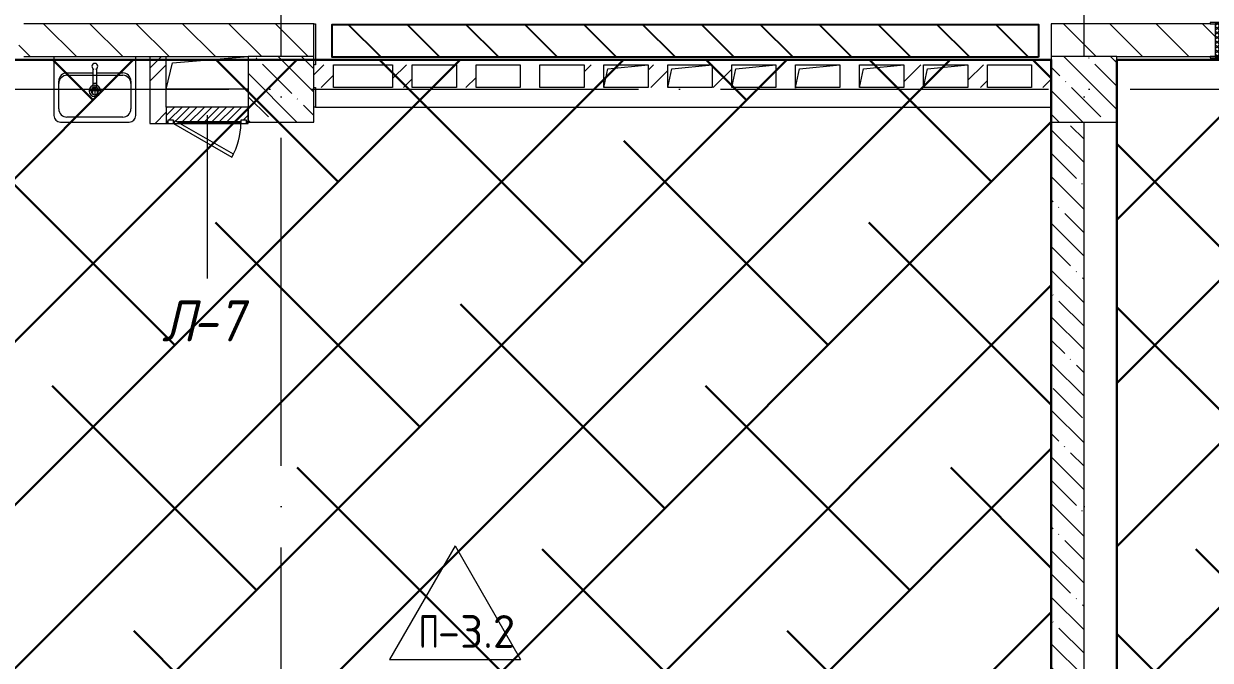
# Model space of a CAD drawing. Header units: millimetres. Extents: x -68946 to 690821, y -552984 to 293768.
# Drawn here: x 26492 to 33732, y -211751 to -207866 of the extents above; entities that cross this region are included whole.
import ezdxf

# ---------------------------------------------------------------- set-up
doc = ezdxf.new("R2010")
doc.units = ezdxf.units.MM
doc.linetypes.add('ADSK_Линия сетки', pattern=[2500, 2000, -250, 0, -250])
for name, color, linetype, lineweight in [('0) блоки', 250, 'Continuous', 25), ('1.1) Стяжка 5 вып.', 30, 'Continuous', 30), ('1.3) Звуко-изол           5 вып.', 90, 'Continuous', 30), ('A-DETL-GENF-OTLN', 250, 'Continuous', 5), ('A-DOOR-____-IDEN', 250, 'Continuous', 9), ('A-DOOR-____-MCUT', 250, 'Continuous', 5), ('A-DOOR-____-OTLN', 250, 'Continuous', 5), ('A-DOOR-FRAM-MCUT', 250, 'Continuous', 5), ('A-DOOR-FRAM-OTLN', 250, 'Continuous', 5), ('A-DOOR-GLAZ-MCUT', 250, 'Continuous', 5), ('A-FLOR-____-IDEN', 250, 'Continuous', 9), ('A-FLOR-____-OTLN', 250, 'Continuous', 9), ('A-GENM-____-MCUT', 250, 'Continuous', 25), ('A-GENM-____-OTLN', 250, 'Continuous', 9), ('A-GLAZ-____-OTLN', 250, 'Continuous', 5), ('A-WALL-____-MCUT', 250, 'Continuous', 13), ('A-WALL-____-PATT', 250, 'Continuous', 13), ('P-SANR-FIXT-OTLN', 250, 'Continuous', 9), ('S-COLS-____-MCUT', 250, 'Continuous', 25), ('S-COLS-____-OTLN', 250, 'Continuous', 9), ('S-GRID-____-OTLN', 250, 'Continuous', 9)]:
    doc.layers.add(name, color=color, linetype=linetype, lineweight=lineweight)
doc.styles.add('ISOCPEUR_2', font='isocpeur.ttf', dxfattribs={"height": 160})
doc.styles.add('ISOCPEUR_I', font='isocpeui.ttf', dxfattribs={"width": 0.9, "height": 12.5})
pattern_1 = [(135, (-3188.22, -259241.39), (-141.42136, -141.42136), [])]
pattern_2 = [(45, (-3188.22, -259241.4), (-251.4472, 251.4472), []), (45, (-3188.22, -258860.4), (-251.4472, 251.4472), [])]

# ---------------------------------------------------------------- blocks, each defined once
blk = doc.blocks.new('Раковина_АИ_3D_Рен_МГН_Santek Neo 50 - Раковина 500x400x170-V23-АР1_Маркировочный план 3 этажа')
at = {"layer": 'P-SANR-FIXT-OTLN', "lineweight": 5}
for p, q in [((-250, 25), (-250, -335)), ((250, -335), (250, 25)), ((-10, -167), (-10, -50.2)), ((10, -50.2), (10, -167)), ((-220, -295), (-220, -125)), ((-220, -295), (-220, -139.7)), ((-170, -75), (-10, -75)), ((-170, -89.7), (170, -89.7)), ((-5.9, -137), (-7, -137)), ((-7, -137), (-7, -137)), ((-5.9, -137), (5.9, -137)), ((7, -137), (5.9, -137)), ((7, -137), (7, -137)), ((10, -75), (170, -75)), ((220, -125), (220, -295)), ((220, -139.7), (220, -295)), ((35, -185), (-35, -185)), ((-10, -167), (10, -167)), ((0, -150), (0, -220)), ((170, -345), (-170, -345)), ((170, -345), (-170, -345)), ((-210, -375), (210, -375))]:
    blk.add_line(p, q, dxfattribs=at)
for centre, radius, start, end in [((0, -35), 18, 360, 180), ((0, -35), 18, 180, 250.80897), ((0, -35), 18, 289.19103, 360), ((0, -35), 18, 295.19321, 300), ((0, -35), 18, 309.99941, 315), ((0, -35), 18, 324.99969, 330), ((-170, -125), 50, 90, 180), ((-170, -139.7), 50, 90, 180), ((170, -125), 50, 0, 90), ((170, -139.7), 50, 0, 90), ((0, -185), 35, 0, 180), ((0, -185), 35, 106.67272, 180), ((0, -185), 35, 180, 0), ((0, -185), 35, 180, 360), ((0, -185), 23, 360, 180), ((0, -185), 23, 115.32987, 180), ((0, -185), 23, 180, 360), ((0, -185), 23, 180, 360), ((0, -185), 23, 360, 64.67013), ((0, -185), 35, 0, 73.32728), ((-210, -335), 40, 180, 270), ((-170, -295), 50, 180, 270), ((-170, -295), 50, 180, 270), ((170, -295), 50, 270, 0), ((170, -295), 50, 270, 0), ((210, -335), 40, 270, 0)]:
    blk.add_arc(centre, radius, start, end, dxfattribs=at)
for points in [[(-6.2, -51.9), (-6.1, -51.9), (-6, -52), (-5.9, -52)], [(5.9, -52), (6, -52), (6.1, -51.9), (6.2, -51.9)]]:
    blk.add_open_spline(points, degree=3, dxfattribs=at)
blk = doc.blocks.new('Сифон Orio для МГН - Сифон бутылочный-18345292-АР1_Маркировочный план 3 этажа')
at = {"layer": 'P-SANR-FIXT-OTLN', "lineweight": 5}
for start, end in [(90, 233.74325), (165, 233.74325), (165, 233.74325), (165, 180), (105, 135), (105, 135), (306.25675, 90), (345, 75), (345, 75), (45, 75), (345, 15), (195, 233.74325), (306.25675, 315), (306.25675, 315), (306.25675, 315)]:
    blk.add_arc((0, 0), 16, start, end, dxfattribs=at)
blk = doc.blocks.new('Дверь_СКБ_2Ст_Фрамуга2 - Н_ВВ-3_2500x2600h_Учебные помещения_Фрамуга слева-42054644-АР1_Маркировочный план 3 этажа')
at = {"layer": 'A-DOOR-____-OTLN'}
h = blk.add_hatch(dxfattribs=at)
h.set_pattern_fill('FP_12', color=256, style=0, pattern_type=2)
h.set_pattern_definition([(135, (1051.41, 164.685), (-14.1421, -14.1421), []), (225, (1051.41, 164.685), (14.1421, -14.1421), [])])
h.paths.add_polyline_path([(1237.5, -100), (1262.5, -100), (1262.5, 100), (1237.5, 100), (1237.5, 98)])
at = {"layer": 'A-DOOR-FRAM-OTLN'}
h = blk.add_hatch(dxfattribs=at)
h.set_pattern_fill('FP_13', color=256, style=0, pattern_type=2)
h.set_pattern_definition([(45, (-1071.384, 164.685), (-14.1421, 14.1421), []), (135, (-1071.384, 164.685), (-14.1421, -14.1421), [])])
h.paths.add_polyline_path([(-1212.5, -100), (-1212.5, 100), (-1237.5, 100), (-1237.5, -100)])
at = {"layer": 'A-DOOR-____-MCUT'}
for p, q in [((-1187.5, 1100), (-1187.5, 100)), ((-1137.5, 1100), (-1187.5, 1100)), ((-1137.5, 100), (-1137.5, 1100)), ((-1187.5, 100), (-1137.5, 100))]:
    blk.add_line(p, q, dxfattribs=at)
at = {"layer": 'A-DOOR-____-OTLN'}
for centre, radius, start, end in [((-1197.5, 100), 500, 360, 30), ((-177.5, 100), 520, 150, 180)]:
    blk.add_arc(centre, radius, start, end, dxfattribs=at)
at = {"layer": 'A-DOOR-FRAM-MCUT'}
for p, q in [((-1197.5, 108), (-1267.5, 108)), ((-1267.5, 108), (-1267.5, 100)), ((-1267.5, 100), (-1197.5, 100)), ((-1212.5, 100), (-1237.5, 100)), ((-1237.5, 100), (-1237.5, -100)), ((-1187.5, 100), (-1212.5, 100)), ((-1212.5, 100), (-1212.5, 20)), ((-1212.5, -100), (-1212.5, 100)), ((-1197.5, 100), (-1197.5, 108)), ((-1187.5, 60), (-1187.5, 100)), ((-187.5, 100), (-187.5, 60)), ((-162.5, 100), (-187.5, 100)), ((-177.5, 108), (-177.5, 100)), ((-107.5, 108), (-177.5, 108)), ((-177.5, 100), (-177.5, 20)), ((-62.5, 100), (-162.5, 100)), ((-162.5, 20), (-162.5, 100)), ((-162.5, 20), (-162.5, 100)), ((-117.5, 108), (-117.5, 100)), ((-47.5, 108), (-117.5, 108)), ((-107.5, 100), (-107.5, 108)), ((-62.5, 100), (-62.5, 20)), ((-47.5, 100), (-47.5, 108)), ((-47.5, 100), (-47.5, 20)), ((-47.5, 100), (1237.5, 100)), ((1292.5, 108), (1222.5, 108)), ((1222.5, 108), (1222.5, 100)), ((1222.5, 100), (1222.5, 20)), ((1222.5, 100), (1292.5, 100)), ((1237.5, 100), (1237.5, 20)), ((1262.5, 100), (1237.5, 100)), ((1237.5, 100), (1237.5, -100)), ((1262.5, -100), (1262.5, 100)), ((1292.5, 100), (1292.5, 108)), ((-1212.5, 20), (-1177.5, 20)), ((-1197.5, 20), (-1212.5, 20)), ((-1212.5, 20), (-1212.5, -100)), ((-1197.5, -100), (-1197.5, 20)), ((-1177.5, 60), (-1187.5, 60)), ((-1177.5, 20), (-1177.5, 60)), ((-187.5, 60), (-197.5, 60)), ((-197.5, 60), (-197.5, 20)), ((-197.5, 20), (-162.5, 20)), ((-177.5, 12), (-177.5, 20)), ((-107.5, 12), (-177.5, 12)), ((-62.5, 20), (-162.5, 20)), ((-117.5, 20), (-117.5, 12)), ((-117.5, 12), (-47.5, 12)), ((-107.5, 20), (-107.5, 12)), ((-47.5, 12), (-47.5, 20)), ((1237.5, 20), (-47.5, 20)), ((1237.5, 20), (1222.5, 20)), ((1222.5, 20), (1222.5, -100)), ((1237.5, -100), (1237.5, 20)), ((-1197.5, -100), (-1267.5, -100)), ((-1267.5, -100), (-1267.5, -108)), ((-1267.5, -108), (-1197.5, -108)), ((-1237.5, -100), (-1212.5, -100)), ((-1212.5, -100), (-1197.5, -100)), ((-1197.5, -108), (-1197.5, -100)), ((1222.5, -100), (1237.5, -100)), ((1292.5, -100), (1222.5, -100)), ((1222.5, -100), (1222.5, -108)), ((1222.5, -108), (1292.5, -108)), ((1237.5, -100), (1262.5, -100)), ((1292.5, -108), (1292.5, -100))]:
    blk.add_line(p, q, dxfattribs=at)
at = {"layer": 'A-DOOR-GLAZ-MCUT'}
for p, q in [((1222.5, 70), (-62.5, 70)), ((1222.5, 50), (-62.5, 50))]:
    blk.add_line(p, q, dxfattribs=at)
blk = doc.blocks.new('_Wn_-As_OpeningMEP_floor__Rectangular - _Wn_-As_OpeningMEP_floor__Rectangular-32466847-АР1_Маркировочный план 3 этажа')
at = {"layer": 'A-DETL-GENF-OTLN', "lineweight": 5}
for p, q in [((-212.2, 112.2), (250, 150)), ((-250, -50), (-212.2, 112.2))]:
    blk.add_line(p, q, dxfattribs=at)
blk = doc.blocks.new('_Wn_-As_OpeningMEP_floor__Rectangular - _Wn_-As_OpeningMEP_floor__Rectangular-32466859-АР1_Маркировочный план 3 этажа')
at = {"layer": 'A-DETL-GENF-OTLN', "lineweight": 5}
for p, q in [((-135, -20), (-110.5, 95.5)), ((-110.5, 95.5), (135, 120))]:
    blk.add_line(p, q, dxfattribs=at)
blk = doc.blocks.new('_Wn_-As_OpeningMEP_floor__Rectangular - _Wn_-As_OpeningMEP_floor__Rectangular-V45-АР1_Маркировочный план 3 этажа')
at = {"layer": 'A-DETL-GENF-OTLN', "lineweight": 5}
for p, q in [((-135, -20), (-110.5, 95.5)), ((-110.5, 95.5), (135, 120))]:
    blk.add_line(p, q, dxfattribs=at)
blk = doc.blocks.new('BSC_Колонна _Прямоугольная - 400x400-V54-АР1_Маркировочный план 3 этажа')
at = {"layer": 'S-COLS-____-OTLN', "lineweight": 5}
h = blk.add_hatch(dxfattribs=at)
h.set_pattern_fill('FP_28', color=256, style=0, pattern_type=2)
h.set_pattern_definition([(135, (-31249.98, -50975), (-142.5619, -142.5619), []), (135, (-31107.42, -50975), (-142.5619, -142.5619), [252.016, -50.403, 3.353, -47.05])])
h.paths.add_polyline_path([(-200, -200), (200, -200), (200, 200), (-200, 199.8), (-200, -26.9)])
at = {"layer": 'S-COLS-____-MCUT', "lineweight": 5}
for p, q in [((200, 200), (-200, 200)), ((-200, 200), (-200, -200)), ((200, -200), (200, 200)), ((-200, -200), (200, -200))]:
    blk.add_line(p, q, dxfattribs=at)
blk = doc.blocks.new('BSC_Колонна _Прямоугольная - 400x400-V55-АР1_Маркировочный план 3 этажа')
at = {"layer": 'S-COLS-____-OTLN', "lineweight": 5}
h = blk.add_hatch(dxfattribs=at)
h.set_pattern_fill('FP_29', color=256, style=0, pattern_type=2)
h.set_pattern_definition([(135, (-36149.98, -50975), (-142.5619, -142.5619), []), (135, (-36007.42, -50975), (-142.5619, -142.5619), [252.016, -50.403, 3.353, -47.05])])
h.paths.add_polyline_path([(0, -200), (200, -200), (200, 200), (-200, 200), (-200, -200)])
at = {"layer": 'S-COLS-____-MCUT', "lineweight": 5}
for p, q in [((200, 200), (-200, 200)), ((-200, 200), (-200, -200)), ((200, -200), (200, 200)), ((-200, -200), (200, -200))]:
    blk.add_line(p, q, dxfattribs=at)
blk = doc.blocks.new('АР_Люк - ЛРС_ВК_500х400_наружный_NCS S 1000-N-V83-АР1_Маркировочный план 3 этажа')
at = {"layer": 'A-DOOR-____-OTLN'}
h = blk.add_hatch(dxfattribs=at)
h.set_pattern_fill('FP_54', color=256, style=0, pattern_type=2)
h.set_pattern_definition([(45, (125, 0), (-22.6274, 22.6274), [])])
h.paths.add_polyline_path([(339.8, 43), (347.3, 43), (347.1, 44.5)])
h.paths.add_polyline_path([(-35.1, 50), (-80, 50), (-80, 30), (-115, 30), (-115, 50), (-125, 50), (-125, -50), (375, -49.8), (374.8, 50), (365, 50), (365, 30), (330, 30), (330, 41), (339.8, 43), (330, 43), (330, 50), (320, 32.7), (290, 50), (193.3, 50)])
at = {"layer": 'A-DETL-GENF-OTLN', "lineweight": 5}
for p, q in [((375, 50), (-125, 50)), ((-125, 50), (-125, -50)), ((375, -50), (375, 50)), ((-125, -50), (375, -50))]:
    blk.add_line(p, q, dxfattribs=at)
at = {"layer": 'A-DOOR-____-MCUT', "lineweight": 5}
for p, q in [((-25.1, 255), (-35.1, 237.7)), ((-35.1, 237.7), (320, 32.7)), ((330, 50), (-25.1, 255)), ((-80, 50), (-115, 50)), ((-115, 50), (-115, 30)), ((-115, 30), (-80, 30)), ((-80, 30), (-80, 50)), ((320, 32.7), (330, 50)), ((365, 50), (330, 50)), ((330, 50), (330, 30)), ((330, 30), (365, 30)), ((365, 30), (365, 50))]:
    blk.add_line(p, q, dxfattribs=at)
blk.add_arc((330, 50), 410, 150, 180, dxfattribs=at)
at = {"layer": 'A-DOOR-____-OTLN'}
blk.add_line((330, 50), (-25.1, 255), dxfattribs=at)
blk = doc.blocks.new('ASML_АР_Отделка Люка - ВО Отделка люков_Грунтовка 0_Шпатлевка 0_Окраска 0_0-42722003-АР1_Маркировочный план 3 этажа')
at = {"layer": 'A-GENM-____-MCUT', "lineweight": 5}
for p, q in [((-240, 3), (-250, 3)), ((-250, 3), (-250, 0)), ((177.1, 3), (-205, 3)), ((205, 3), (201, 3)), ((250, 3), (240, 3)), ((250, 0), (250, 3)), ((-250, 0), (-240, 0)), ((-205, 0), (182.3, 0)), ((199.2, 0), (205, 0)), ((240, 0), (250, 0))]:
    blk.add_line(p, q, dxfattribs=at)
blk = doc.blocks.new('AAR_СКБ_Марка_Перекрытия - Марка пола-17325028-АР1_Маркировочный план 3 этажа')
at = {"layer": 'A-FLOR-____-IDEN'}
for p, q in [((0, 6.932), (-4.002, 0)), ((0, 6.932), (4.002, 0)), ((-4.002, 0), (4.002, 0))]:
    blk.add_line(p, q, dxfattribs=at)

msp = doc.modelspace()

# ---------------------------------------------------------------- hatches: boundary and pattern name
at = {"layer": '0) блоки'}
h = msp.add_hatch(dxfattribs=at)
h.set_pattern_fill('ANSI31', color=256, scale=80, angle=90)
h.set_pattern_definition([(135, (28830.66, -207870.98), (-179.605, -179.605), [])])
h.paths.add_polyline_path([(32682.7045, -208070.982), (28373.6172, -208070.982), (28373.6172, -207870.982), (32682.7045, -207870.982)])
at = {"layer": '1.1) Стяжка 5 вып.', "lineweight": 30, "true_color": 0xf26722}
h = msp.add_hatch(dxfattribs=at)
h.set_pattern_fill('ANSI32', color=30, scale=222)
h.paths.add_polyline_path([(32761.7544, -208086.3886), (24064.3575, -208086.3886), (24064.3575, -215591.3886), (32761.7544, -215591.3886)])
h = msp.add_hatch(dxfattribs=at)
h.set_pattern_fill('ANSI32', color=30, scale=222)
h.paths.add_polyline_path([(41661.7763, -208086.3886), (33161.7544, -208086.3886), (33161.7544, -215584.353), (41661.7763, -215584.353)])
at = {"layer": '1.3) Звуко-изол           5 вып.', "lineweight": 30}
h = msp.add_hatch(dxfattribs=at)
h.set_pattern_fill('ANSI38', color=256, scale=222)
h.paths.add_polyline_path([(32761.7544, -208086.3886), (24064.3575, -208086.3886), (24064.3575, -215591.3886), (32761.7544, -215591.3886)])
h = msp.add_hatch(dxfattribs=at)
h.set_pattern_fill('ANSI38', color=256, scale=222)
h.paths.add_polyline_path([(41661.7763, -208086.3886), (33161.7544, -208086.3886), (33161.7544, -215584.353), (41661.7763, -215584.353)])
at = {"layer": 'A-WALL-____-PATT', "lineweight": 15, "true_color": 0x000000}
h = msp.add_hatch(dxfattribs=at)
h.set_pattern_fill('FP_1', color=18, style=0, pattern_type=2)
h.set_pattern_definition(pattern_1)
h.paths.add_polyline_path([(26822.3738, -208066.3892), (28261.7544, -208066.3886), (28261.7544, -207866.3892), (26461.7763, -207866.3892), (26461.7763, -208066.3892), (26678.194, -208066.3892)])
h.paths.add_polyline_path([(23761.7763, -208066.3892), (23961.7763, -208066.3892), (23961.7763, -207866.3892), (23361.7763, -207866.3892), (23361.7781, -208066.3886), (23761.7544, -208066.3886)])
h = msp.add_hatch(dxfattribs=at)
h.set_pattern_fill('FP_1', color=18, style=0, pattern_type=2)
h.set_pattern_definition(pattern_1)
h.paths.add_polyline_path([(36770.7821, -208066.3892), (38061.7544, -208066.3886), (38061.7544, -207866.3892), (36261.7544, -207866.3892), (36261.7544, -208066.3892), (36626.6022, -208066.3892)])
h.paths.add_polyline_path([(33310.4662, -208066.3892), (33761.7544, -208066.3892), (33761.7544, -207866.3892), (32761.7544, -207866.3892), (32761.7574, -208066.3886), (33161.7544, -208066.3886)])
h = msp.add_hatch(dxfattribs=at)
h.set_pattern_fill('FP_9', color=18, style=0, pattern_type=2)
h.set_pattern_definition([(45, (-3188.22, -259241.4), (-224.5064, 224.5064), []), (45, (-3108.85, -259241.4), (0, 449.0128), []), (45, (-3267.6, -259241.4), (0, 449.0128), [])])
h.paths.add_polyline_path([(27267.9393, -208475.3892), (27361.5742, -208475.3892), (27361.728, -208066.3892), (27261.7763, -208066.3892), (27262.5423, -208475.3892)])
h = msp.add_hatch(dxfattribs=at)
h.set_pattern_fill('FP_2', color=18, style=0, pattern_type=2)
h.set_pattern_definition(pattern_2)
h.paths.add_polyline_path([(28381.7544, -208256.3886), (28381.7544, -208116.3886), (28261.7544, -208116.3886), (28261.7544, -208256.3886), (28271.7544, -208256.3886)])
h = msp.add_hatch(dxfattribs=at)
h.set_pattern_fill('FP_2', color=18, style=0, pattern_type=2)
h.set_pattern_definition(pattern_2)
h.paths.add_polyline_path([(28741.7763, -208256.3886), (28861.7763, -208256.3886), (28861.7763, -208116.3886), (28741.7763, -208116.3886), (28741.7763, -208205.5591)])
h = msp.add_hatch(dxfattribs=at)
h.set_pattern_fill('FP_2', color=18, style=0, pattern_type=2)
h.set_pattern_definition(pattern_2)
h.paths.add_polyline_path([(29251.7763, -208256.3886), (29251.7763, -208116.3886), (29131.7763, -208116.3886), (29131.7763, -208256.3886)])
h = msp.add_hatch(dxfattribs=at)
h.set_pattern_fill('FP_2', color=18, style=0, pattern_type=2)
h.set_pattern_definition(pattern_2)
h.paths.add_polyline_path([(29911.7763, -208256.3886), (30031.7763, -208256.3882), (30031.7763, -208116.3886), (29911.7763, -208116.3916), (29911.7763, -208124.6835)])
h = msp.add_hatch(dxfattribs=at)
h.set_pattern_fill('FP_2', color=18, style=0, pattern_type=2)
h.set_pattern_definition(pattern_2)
h.paths.add_polyline_path([(30301.7763, -208256.3886), (30421.7763, -208256.3886), (30421.7763, -208116.3886), (30301.7763, -208116.3886), (30301.7763, -208231.7732)])
h = msp.add_hatch(dxfattribs=at)
h.set_pattern_fill('FP_2', color=18, style=0, pattern_type=2)
h.set_pattern_definition(pattern_2)
h.paths.add_polyline_path([(30811.7763, -208256.3886), (30811.7763, -208116.3886), (30691.7763, -208116.3886), (30691.7763, -208256.3882)])
h.paths.add_polyline_path([(30811.7763, -208256.3886), (30811.7709, -208256.3882), (30691.7763, -208256.3882)])
h = msp.add_hatch(dxfattribs=at)
h.set_pattern_fill('FP_2', color=18, style=0, pattern_type=2)
h.set_pattern_definition(pattern_2)
h.paths.add_polyline_path([(31081.7764, -208256.3886), (31201.7763, -208256.3886), (31201.7763, -208116.3886), (31081.7767, -208116.3886), (31081.7763, -208165.8391)])
h = msp.add_hatch(dxfattribs=at)
h.set_pattern_fill('FP_2', color=18, style=0, pattern_type=2)
h.set_pattern_definition(pattern_2)
h.paths.add_polyline_path([(31861.7764, -208256.3886), (31981.7742, -208256.3882), (31981.7763, -208116.3886), (31861.7768, -208116.3886), (31861.7763, -208154.8512)])
h = msp.add_hatch(dxfattribs=at)
h.set_pattern_fill('FP_2', color=18, style=0, pattern_type=2)
h.set_pattern_definition(pattern_2)
h.paths.add_polyline_path([(32251.9404, -208256.3886), (32371.7763, -208256.3886), (32371.7763, -208116.3886), (32251.7763, -208116.3886), (32251.7764, -208256.3886)])
h = msp.add_hatch(dxfattribs=at)
h.set_pattern_fill('FP_2', color=18, style=0, pattern_type=2)
h.set_pattern_definition(pattern_2)
h.paths.add_polyline_path([(32761.7544, -208256.3886), (32761.7544, -208116.3886), (32641.7763, -208116.3886), (32641.7763, -208256.3882), (32661.7763, -208256.3882)])
h = msp.add_hatch(dxfattribs=at)
h.set_pattern_fill('FP_24', color=18, style=0, pattern_type=2)
h.set_pattern_definition([(135, (-3188.22, -259241.39), (-142.5612, -142.5612), []), (135, (-3045.66, -259241.39), (-142.5612, -142.5612), [252.016, -50.403, 3.353, -47.05])])
h.paths.add_polyline_path([(32961.7763, -215516.3886), (32961.7763, -208466.3892), (32761.7763, -208466.3892), (32761.7763, -215516.3886)])

# ---------------------------------------------------------------- linework, layer by layer
at = {"layer": '0) блоки'}
msp.add_lwpolyline([(32682.7045, -208070.982), (28373.6172, -208070.982), (28373.6172, -207870.982), (32682.7045, -207870.982)], close=True, dxfattribs=at)
at = {"layer": '1.1) Стяжка 5 вып.', "lineweight": 30}
for points in [[(24064.3575, -215591.3886), (32761.7544, -215591.3886), (32761.7544, -208086.3886), (24064.3575, -208086.3886)], [(33161.7544, -208086.3886), (41661.7763, -208086.3886), (41661.7763, -215584.353), (33161.7544, -215584.353)]]:
    msp.add_lwpolyline(points, close=True, dxfattribs=at)
at = {"layer": 'A-DOOR-____-IDEN', "color": 18, "true_color": 0x000000}
msp.add_line((27611.5742, -208425.3892), (27611.5742, -209420.8657), dxfattribs=at)
at = {"layer": 'A-FLOR-____-OTLN', "color": 18, "lineweight": 5, "true_color": 0x000000}
for p, q in [((28261.7544, -207866.3892), (28271.7544, -207866.3892)), ((27861.7544, -208266.3886), (27361.7763, -208266.3886)), ((28271.7544, -208376.3886), (28261.7544, -208376.3886))]:
    msp.add_line(p, q, dxfattribs=at)
at = {"layer": 'A-WALL-____-MCUT', "color": 18, "lineweight": 15, "true_color": 0x000000}
for p, q in [((28261.7544, -207866.3892), (26491.7763, -207866.3892)), ((28261.7544, -208066.3886), (28261.7544, -207866.3892)), ((28271.7544, -207866.3886), (28271.7544, -208116.3886)), ((32761.7544, -207866.3886), (32761.7544, -208066.3886)), ((33731.7544, -207866.3892), (32761.7544, -207866.3892)), ((26491.7763, -208066.3892), (27861.7544, -208066.3892)), ((27261.7763, -208066.3892), (27261.7763, -208475.3892)), ((27361.7763, -208375.3892), (27361.7763, -208066.3892)), ((33161.7544, -208066.3892), (33731.7544, -208066.3892)), ((28271.7544, -208116.3886), (28261.7544, -208116.3886)), ((28381.7544, -208116.3886), (28741.7763, -208116.3886)), ((28381.7544, -208256.3886), (28381.7544, -208116.3886)), ((28741.7763, -208116.3886), (28741.7763, -208256.3886)), ((28861.7763, -208116.3886), (29131.7763, -208116.3886)), ((28861.7763, -208256.3886), (28861.7763, -208116.3886)), ((29131.7763, -208116.3886), (29131.7763, -208256.3886)), ((29251.7763, -208116.3886), (29521.7763, -208116.3886)), ((29251.7763, -208256.3886), (29251.7763, -208116.3886)), ((29521.7763, -208116.3886), (29521.7763, -208256.3886)), ((29641.7763, -208116.3886), (29911.7763, -208116.3886)), ((29641.7763, -208256.3886), (29641.7763, -208116.3886)), ((29911.7763, -208116.3886), (29911.7763, -208256.3886)), ((30031.7763, -208116.3886), (30301.7763, -208116.3886)), ((30031.7763, -208256.3886), (30031.7763, -208116.3886)), ((30301.7763, -208116.3886), (30301.7763, -208256.3886)), ((30421.7763, -208256.3886), (30421.7763, -208116.3886)), ((30421.7763, -208116.3886), (30691.7763, -208116.3886)), ((30691.7763, -208116.3886), (30691.7763, -208256.3886)), ((30811.7763, -208256.3886), (30811.7763, -208116.3886)), ((30811.7763, -208116.3886), (31081.7763, -208116.3886)), ((31081.7763, -208116.3886), (31081.7763, -208256.3886)), ((31201.7763, -208256.3886), (31201.7763, -208116.3886)), ((31201.7763, -208116.3886), (31471.7763, -208116.3886)), ((31471.7763, -208116.3886), (31471.7763, -208256.3886)), ((31591.7763, -208256.3886), (31591.7763, -208116.3886)), ((31591.7763, -208116.3886), (31861.7763, -208116.3886)), ((31861.7763, -208116.3886), (31861.7763, -208256.3886)), ((31981.7763, -208256.3886), (31981.7763, -208116.3886)), ((31981.7763, -208116.3886), (32251.7763, -208116.3886)), ((32251.7763, -208116.3886), (32251.7763, -208256.3886)), ((32371.7763, -208256.3886), (32371.7763, -208116.3886)), ((32371.7763, -208116.3886), (32641.7763, -208116.3886)), ((32641.7763, -208116.3886), (32641.7763, -208256.3886)), ((28261.7544, -208256.3886), (28271.7544, -208256.3886)), ((28271.7544, -208256.3886), (28271.7544, -208376.3886)), ((28741.7763, -208256.3886), (28381.7544, -208256.3886)), ((29131.7763, -208256.3886), (28861.7763, -208256.3886)), ((29521.7763, -208256.3886), (29251.7763, -208256.3886)), ((29911.7763, -208256.3886), (29641.7763, -208256.3886)), ((30301.7763, -208256.3886), (30031.7763, -208256.3886)), ((30691.7763, -208256.3886), (30421.7763, -208256.3886)), ((31081.7763, -208256.3886), (30811.7763, -208256.3886)), ((31471.7763, -208256.3886), (31201.7763, -208256.3886)), ((31861.7763, -208256.3886), (31591.7763, -208256.3886)), ((32251.7763, -208256.3886), (31981.7763, -208256.3886)), ((32641.7763, -208256.3886), (32371.7763, -208256.3886)), ((27861.7763, -208375.3892), (27361.7763, -208375.3892)), ((28271.7544, -208376.3886), (32761.7544, -208376.3886)), ((27261.7763, -208475.3892), (27371.5742, -208475.3892)), ((27446.5742, -208475.3892), (27816.5742, -208475.3892)), ((27851.5742, -208475.3892), (27861.7763, -208475.3892)), ((27861.7763, -208475.3892), (27861.7763, -208466.3886)), ((32761.7763, -208466.3892), (32761.7763, -215516.3886)), ((32961.7763, -215516.3886), (32961.7763, -208466.3892))]:
    msp.add_line(p, q, dxfattribs=at)
at = {"layer": 'S-GRID-____-OTLN', "color": 18, "linetype": 'ADSK_Линия сетки', "true_color": 0x000000}
for p, q in [((28061.7763, -220563.733), (28061.7763, -199653.1503)), ((32961.7763, -220563.733), (32961.7763, -199653.1503)), ((-6757.7749, -208266.3886), (70471.963, -208266.3886))]:
    msp.add_line(p, q, dxfattribs=at)

# ---------------------------------------------------------------- block references
at = {"layer": 'A-DOOR-____-OTLN', "color": 18, "true_color": 0x000000}
msp.add_blockref('Дверь_СКБ_2Ст_Фрамуга2 - Н_ВВ-3_2500x2600h_Учебные помещения_Фрамуга слева-42054644-АР1_Маркировочный план 3 этажа', (34999.2544, -207966.3892), dxfattribs=at)
at = {"layer": 'A-DOOR-____-OTLN', "color": 18, "true_color": 0x000000, "rotation": 180}
msp.add_blockref('АР_Люк - ЛРС_ВК_500х400_наружный_NCS S 1000-N-V83-АР1_Маркировочный план 3 этажа', (27736.5742, -208425.3892), dxfattribs=at)
at = {"layer": 'A-FLOR-____-IDEN', "color": 18, "true_color": 0x000000, "xscale": 99.99999999999993, "yscale": 99.99999999999993, "zscale": 99.99999999999993}
msp.add_blockref('AAR_СКБ_Марка_Перекрытия - Марка пола-17325028-АР1_Маркировочный план 3 этажа', (29123.7346, -211746.6321), dxfattribs=at)
at = {"layer": 'A-GENM-____-OTLN', "color": 18, "lineweight": 5, "true_color": 0x000000, "rotation": 180}
msp.add_blockref('ASML_АР_Отделка Люка - ВО Отделка люков_Грунтовка 0_Шпатлевка 0_Окраска 0_0-42722003-АР1_Маркировочный план 3 этажа', (27611.5742, -208465.3892), dxfattribs=at)
at = {"layer": 'A-GLAZ-____-OTLN', "color": 18, "true_color": 0x000000}
for name, p in [('_Wn_-As_OpeningMEP_floor__Rectangular - _Wn_-As_OpeningMEP_floor__Rectangular-32466847-АР1_Маркировочный план 3 этажа', (27611.7763, -208216.3886)), ('_Wn_-As_OpeningMEP_floor__Rectangular - _Wn_-As_OpeningMEP_floor__Rectangular-32466859-АР1_Маркировочный план 3 этажа', (30166.7763, -208236.3889)), ('_Wn_-As_OpeningMEP_floor__Rectangular - _Wn_-As_OpeningMEP_floor__Rectangular-V45-АР1_Маркировочный план 3 этажа', (30556.7763, -208236.388)), ('_Wn_-As_OpeningMEP_floor__Rectangular - _Wn_-As_OpeningMEP_floor__Rectangular-V45-АР1_Маркировочный план 3 этажа', (30946.7763, -208236.388)), ('_Wn_-As_OpeningMEP_floor__Rectangular - _Wn_-As_OpeningMEP_floor__Rectangular-V45-АР1_Маркировочный план 3 этажа', (31336.7763, -208236.388)), ('_Wn_-As_OpeningMEP_floor__Rectangular - _Wn_-As_OpeningMEP_floor__Rectangular-V45-АР1_Маркировочный план 3 этажа', (31726.7763, -208236.388)), ('_Wn_-As_OpeningMEP_floor__Rectangular - _Wn_-As_OpeningMEP_floor__Rectangular-V45-АР1_Маркировочный план 3 этажа', (32116.7763, -208236.388))]:
    msp.add_blockref(name, p, dxfattribs=at)
at = {"layer": 'P-SANR-FIXT-OTLN', "color": 18, "lineweight": 5, "true_color": 0x000000}
for name, p in [('Раковина_АИ_3D_Рен_МГН_Santek Neo 50 - Раковина 500x400x170-V23-АР1_Маркировочный план 3 этажа', (26925.7763, -208091.3778)), ('Сифон Orio для МГН - Сифон бутылочный-18345292-АР1_Маркировочный план 3 этажа', (26925.7763, -208284.3892))]:
    msp.add_blockref(name, p, dxfattribs=at)
at = {"layer": 'S-COLS-____-OTLN', "color": 18, "lineweight": 5, "true_color": 0x000000}
for name, p in [('BSC_Колонна _Прямоугольная - 400x400-V54-АР1_Маркировочный план 3 этажа', (28061.7544, -208266.3886)), ('BSC_Колонна _Прямоугольная - 400x400-V55-АР1_Маркировочный план 3 этажа', (32961.7544, -208266.3886))]:
    msp.add_blockref(name, p, dxfattribs=at)

# ---------------------------------------------------------------- texts
at = {"layer": 'A-DOOR-____-IDEN', "color": 18, "true_color": 0x000000, "char_height": 250, "attachment_point": 1, "style": 'ISOCPEUR_I'}
for s, insert, width in [('\\fISOCPEUR|b0|i1|c204|p34|;\\W.9;Л', (27334.7935, -209554.5115), 223.670812), ('-7', (27519.3404, -209554.5115), 404.0505)]:
    msp.add_mtext(s, dxfattribs=dict(at, insert=insert, width=width))
at = {"layer": 'A-FLOR-____-IDEN', "color": 18, "true_color": 0x000000, "char_height": 200, "attachment_point": 1, "style": 'ISOCPEUR_2'}
for s, insert, width in [('\\fISOCPEUR|b0|i0|c204|p34|;\\W.7;П', (28902.3996, -211475.2463), 140.295312), ('-3.2', (29018.1548, -211475.2463), 420.885937)]:
    msp.add_mtext(s, dxfattribs=dict(at, insert=insert, width=width))

doc.saveas('drawing.dxf')
